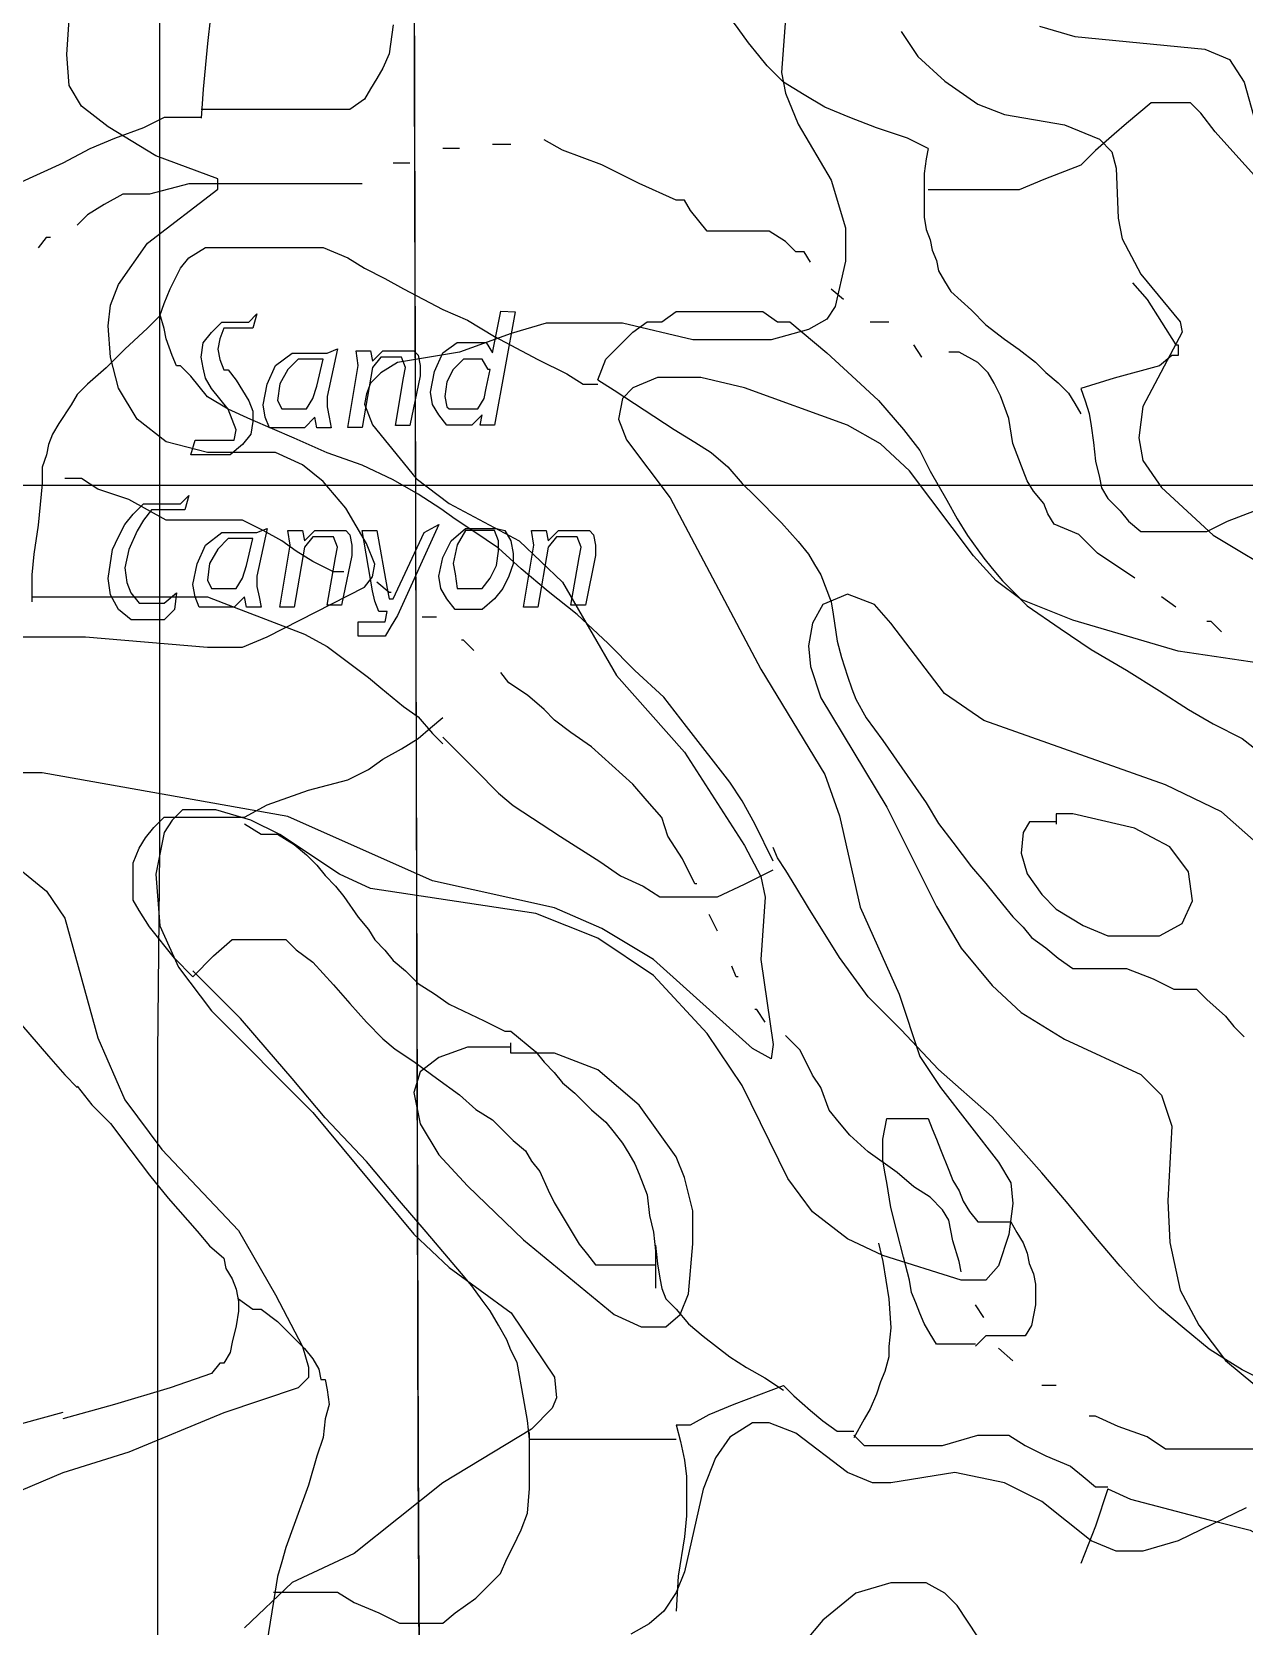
# Model space of a CAD drawing. Extents: x -0.82 to 6.83, y -0.63 to 7.9.
# Drawn here: x 0.7775 to 1.087, y 5.9568 to 6.3638 of the extents above; entities that cross this region are included whole.
import ezdxf

# ---------------------------------------------------------------- set-up
doc = ezdxf.new("R2010")
doc.units = 0
for name, color, linetype in [('Grid', 7, 'CONTINUOUS'), ('Labels', 7, 'CONTINUOUS'), ('roads', 7, 'CONTINUOUS'), ('topo', 7, 'CONTINUOUS'), ('topo_grid', 7, 'CONTINUOUS'), ('water', 7, 'CONTINUOUS'), ('white', 7, 'CONTINUOUS')]:
    doc.layers.add(name, color=color, linetype=linetype)

msp = doc.modelspace()

# ---------------------------------------------------------------- linework, layer by layer
at = {"layer": 'Grid', "color": 1}
msp.add_lwpolyline([(0.04834, 5.582731), (0.047285, 5.790984), (0.046758, 5.998709), (0.046231, 6.20646), (0.045704, 6.414713), (0.252915, 6.414713), (0.460654, 6.414713), (0.667866, 6.414713), (0.875078, 6.414713), (0.875604, 6.207518), (0.876131, 6.000825), (0.877187, 5.79363), (0.87824, 5.586938), (0.670501, 5.586938), (0.463289, 5.586938), (0.25555, 5.586938)], close=True, dxfattribs=at)
msp.add_lwpolyline([(1.712365, 5.571645), (1.503571, 5.575349), (1.295305, 5.578524), (1.086511, 5.582228), (0.878245, 5.585932), (0.877192, 5.792625), (0.876136, 5.99982), (0.87561, 6.206513), (0.875083, 6.413708), (1.082822, 6.411062), (1.290561, 6.408416), (1.4983, 6.40577), (1.706039, 6.403124)], dxfattribs=at)
at = {"layer": 'Labels', "color": 6}
for points in [[(0.83501, 6.291867), (0.833954, 6.288163), (0.832372, 6.288163), (0.830263, 6.288163), (0.828155, 6.288163), (0.826572, 6.288163), (0.825517, 6.285517), (0.82499, 6.282871), (0.825517, 6.280225), (0.826572, 6.27758), (0.827625, 6.27758), (0.829734, 6.274934), (0.831316, 6.272288), (0.832899, 6.269642), (0.833952, 6.266996), (0.833952, 6.26435), (0.833425, 6.261175), (0.831316, 6.25853), (0.828153, 6.255884), (0.824462, 6.255884), (0.821299, 6.255884), (0.818135, 6.255884), (0.819188, 6.259588), (0.821826, 6.259588), (0.824989, 6.259588), (0.827098, 6.259588), (0.828154, 6.259588), (0.829207, 6.259588), (0.829733, 6.262234), (0.82868, 6.26488), (0.827625, 6.267525), (0.825516, 6.270171), (0.823407, 6.272817), (0.821825, 6.275463), (0.821298, 6.278109), (0.820769, 6.280755), (0.821298, 6.284459), (0.823407, 6.287105), (0.826042, 6.28975), (0.829205, 6.28975), (0.832896, 6.28975)], [(0.900915, 6.292396), (0.895643, 6.263398), (0.891952, 6.263398), (0.892478, 6.266044), (0.889843, 6.263398), (0.886152, 6.263398), (0.883517, 6.263398), (0.881408, 6.266044), (0.879826, 6.26869), (0.8793, 6.271865), (0.880355, 6.277156), (0.882464, 6.281919), (0.886155, 6.284565), (0.8909, 6.284565), (0.893535, 6.284565), (0.895118, 6.281919), (0.897226, 6.292502)], [(0.855572, 6.282898), (0.852937, 6.270727), (0.852937, 6.268081), (0.853463, 6.265435), (0.85399, 6.262789), (0.8503, 6.262789), (0.849773, 6.265435), (0.847136, 6.262789), (0.842919, 6.262789), (0.840281, 6.262789), (0.838172, 6.262789), (0.837119, 6.265435), (0.836592, 6.26861), (0.837645, 6.273902), (0.839754, 6.278664), (0.843972, 6.281839), (0.846081, 6.281839), (0.848716, 6.281839), (0.852934, 6.281839)], [(0.876135, 6.281337), (0.876661, 6.278691), (0.876661, 6.276045), (0.874026, 6.263345), (0.870335, 6.263345), (0.872444, 6.275516), (0.87297, 6.278162), (0.871917, 6.280808), (0.86928, 6.280808), (0.866644, 6.280808), (0.864536, 6.278162), (0.8619, 6.262816), (0.858209, 6.262816), (0.860847, 6.278691), (0.860847, 6.278691), (0.860321, 6.282395), (0.864012, 6.282395), (0.864538, 6.279749), (0.864538, 6.279749), (0.867173, 6.282395), (0.871391, 6.282395), (0.8735, 6.282395), (0.875082, 6.282395)], [(0.841337, 6.267605), (0.843972, 6.267605), (0.846081, 6.267605), (0.847663, 6.267605), (0.849245, 6.270251), (0.850301, 6.273426), (0.851883, 6.280305), (0.850828, 6.280305), (0.848192, 6.280305), (0.845557, 6.280305), (0.842922, 6.277659), (0.84081, 6.273955), (0.840284, 6.269721)], [(0.884044, 6.267605), (0.885624, 6.267605), (0.887732, 6.267605), (0.889315, 6.267605), (0.891423, 6.267605), (0.893006, 6.270251), (0.893532, 6.272896), (0.894585, 6.277659), (0.894059, 6.277659), (0.892476, 6.280305), (0.890894, 6.280305), (0.88773, 6.280305), (0.885095, 6.277659), (0.883513, 6.274484), (0.882986, 6.27078), (0.883513, 6.268134)], [(0.817611, 6.245486), (0.816555, 6.241781), (0.814447, 6.241781), (0.811811, 6.241781), (0.809703, 6.241781), (0.808118, 6.241781), (0.806009, 6.239136), (0.804427, 6.23649), (0.802318, 6.231727), (0.801265, 6.226965), (0.801791, 6.223261), (0.802845, 6.220615), (0.804953, 6.217969), (0.808117, 6.217969), (0.811285, 6.217969), (0.814448, 6.220615), (0.813922, 6.216381), (0.811287, 6.213736), (0.806542, 6.213736), (0.802846, 6.213736), (0.799683, 6.216381), (0.797574, 6.220086), (0.797048, 6.224319), (0.798101, 6.231727), (0.799683, 6.234902), (0.801265, 6.238077), (0.803374, 6.240723), (0.806009, 6.243369), (0.809177, 6.243369), (0.812341, 6.243369), (0.815504, 6.243369)], [(0.837646, 6.237045), (0.835011, 6.224875), (0.835011, 6.222229), (0.835537, 6.219583), (0.836064, 6.216937), (0.832373, 6.216937), (0.831846, 6.219583), (0.829211, 6.216937), (0.824993, 6.216937), (0.822358, 6.216937), (0.820249, 6.216937), (0.819193, 6.219583), (0.818667, 6.222758), (0.819723, 6.22805), (0.821831, 6.232812), (0.826049, 6.235987), (0.828158, 6.235987), (0.830796, 6.235987), (0.835014, 6.235987)], [(0.858736, 6.235458), (0.859262, 6.232812), (0.859262, 6.230166), (0.856627, 6.217466), (0.852936, 6.217466), (0.855045, 6.229637), (0.855571, 6.232283), (0.854518, 6.234929), (0.851881, 6.234929), (0.849245, 6.234929), (0.847137, 6.232283), (0.844501, 6.216937), (0.84081, 6.216937), (0.843448, 6.232812), (0.843448, 6.232812), (0.842922, 6.236516), (0.846613, 6.236516), (0.847139, 6.23387), (0.847139, 6.23387), (0.849774, 6.236516), (0.853992, 6.236516), (0.856101, 6.236516), (0.857683, 6.236516)], [(0.881407, 6.238104), (0.870862, 6.21482), (0.86928, 6.212175), (0.867698, 6.209529), (0.864535, 6.209529), (0.860844, 6.209529), (0.860844, 6.213233), (0.864007, 6.213233), (0.866115, 6.213233), (0.867698, 6.213233), (0.868224, 6.215879), (0.867171, 6.215879), (0.866115, 6.215879), (0.865062, 6.218525), (0.864536, 6.22117), (0.861898, 6.236516), (0.865589, 6.236516), (0.868224, 6.2217), (0.868751, 6.219054), (0.869806, 6.219054), (0.877714, 6.235987)], [(0.898279, 6.236516), (0.899861, 6.23387), (0.900388, 6.230695), (0.900388, 6.22805), (0.899335, 6.224875), (0.897752, 6.2217), (0.895644, 6.219054), (0.89248, 6.216408), (0.88879, 6.216408), (0.885626, 6.216408), (0.883517, 6.219054), (0.881937, 6.2217), (0.881408, 6.224875), (0.882464, 6.229637), (0.884573, 6.23387), (0.888264, 6.237045), (0.893009, 6.237045), (0.896172, 6.237045)], [(0.886153, 6.221753), (0.887733, 6.221753), (0.889315, 6.221753), (0.892478, 6.221753), (0.894587, 6.224398), (0.896169, 6.227573), (0.896695, 6.231278), (0.896695, 6.233923), (0.895642, 6.236569), (0.89406, 6.236569), (0.892478, 6.236569), (0.890369, 6.236569), (0.88826, 6.236569), (0.886152, 6.232865), (0.885099, 6.228103), (0.885625, 6.225457)], [(0.920951, 6.235458), (0.921478, 6.232812), (0.921478, 6.230166), (0.918842, 6.217466), (0.915151, 6.217466), (0.91726, 6.229637), (0.917786, 6.232283), (0.91673, 6.234929), (0.914095, 6.234929), (0.91146, 6.234929), (0.909351, 6.232283), (0.906716, 6.216937), (0.903025, 6.216937), (0.90566, 6.232812), (0.90566, 6.232812), (0.905134, 6.236516), (0.908825, 6.236516), (0.909351, 6.23387), (0.909351, 6.23387), (0.911986, 6.236516), (0.916204, 6.236516), (0.918313, 6.236516), (0.919895, 6.236516)], [(0.823411, 6.221753), (0.826046, 6.221753), (0.828155, 6.221753), (0.829737, 6.221753), (0.83132, 6.224398), (0.832375, 6.227573), (0.833957, 6.234453), (0.832904, 6.234453), (0.830269, 6.234453), (0.827631, 6.234453), (0.824996, 6.231807), (0.822887, 6.228103), (0.822361, 6.223869)]]:
    msp.add_lwpolyline(points, close=True, dxfattribs=at)
at = {"layer": 'roads', "color": 7}
for points in [[(0.82499, 6.385186), (0.823934, 6.374602), (0.822352, 6.360844), (0.821296, 6.349202), (0.82077, 6.341794)], [(1.006367, 6.334042), (1.001094, 6.336688), (0.993186, 6.339333), (0.986331, 6.341979), (0.980004, 6.344625), (0.974732, 6.3478), (0.96946, 6.350975), (0.965242, 6.355208), (0.963133, 6.357854), (0.960495, 6.361029), (0.95786, 6.364733), (0.954697, 6.368967)], [(0.869811, 6.365686), (0.868755, 6.358278), (0.867173, 6.354573), (0.865591, 6.351928), (0.864009, 6.349282), (0.862426, 6.346636), (0.858736, 6.34399), (0.856096, 6.34399), (0.85346, 6.34399), (0.849769, 6.34399), (0.839752, 6.34399), (0.83237, 6.34399), (0.826043, 6.34399), (0.82288, 6.34399), (0.820771, 6.34399)], [(0.820772, 6.341953), (0.816554, 6.341953), (0.811282, 6.341953), (0.806009, 6.339307), (0.798628, 6.336661), (0.792301, 6.334015), (0.785447, 6.330311), (0.779647, 6.327665), (0.773847, 6.325019), (0.769102, 6.325019)], [(1.089669, 6.327189), (1.084924, 6.332481), (1.079651, 6.338301), (1.075961, 6.343064), (1.073323, 6.34571), (1.071741, 6.34571), (1.069627, 6.34571), (1.066472, 6.34571), (1.063308, 6.34571), (1.060145, 6.343064), (1.056981, 6.340418), (1.053818, 6.337772), (1.049073, 6.333539), (1.045382, 6.329835), (1.035892, 6.326131), (1.029565, 6.323485), (1.022183, 6.323485), (1.016384, 6.323485), (1.011111, 6.323485), (1.006366, 6.323485)], [(1.006367, 6.334042), (1.005841, 6.331396), (1.005314, 6.327692), (1.005314, 6.322929), (1.005314, 6.316579), (1.005841, 6.313404), (1.006894, 6.310758), (1.00742, 6.308113), (1.008476, 6.305467), (1.009002, 6.302821), (1.010582, 6.300175), (1.012164, 6.297529), (1.017437, 6.292767), (1.021127, 6.289063), (1.025873, 6.285358), (1.029563, 6.282713), (1.033781, 6.279538), (1.036419, 6.276892), (1.039582, 6.274246), (1.042217, 6.2716), (1.0438, 6.268954), (1.045382, 6.266308)], [(0.810227, 6.291338), (0.81128, 6.294513), (0.812862, 6.298217), (0.815497, 6.303509), (0.817606, 6.306155), (0.821824, 6.3088), (0.824987, 6.3088), (0.828678, 6.3088), (0.833423, 6.3088), (0.837641, 6.3088), (0.842914, 6.3088), (0.847132, 6.3088), (0.851877, 6.3088), (0.858204, 6.306155), (0.862422, 6.303509), (0.867694, 6.300863), (0.87244, 6.298217), (0.882457, 6.292925), (0.888784, 6.29028), (0.895638, 6.286046), (0.906715, 6.280225), (0.914096, 6.276521), (0.918314, 6.273875), (0.922005, 6.273875)], [(1.058565, 6.299778), (1.062256, 6.295545), (1.065947, 6.289724), (1.069637, 6.283903), (1.070164, 6.283903), (1.070164, 6.281257), (1.069637, 6.281257), (1.068584, 6.281257), (1.06542, 6.278611), (1.053821, 6.275436), (1.045385, 6.272791), (1.046441, 6.269616), (1.047494, 6.266441), (1.04802, 6.263266), (1.048547, 6.259032), (1.049073, 6.25427), (1.050129, 6.250036), (1.050656, 6.247391), (1.052238, 6.244745), (1.055401, 6.24157), (1.057509, 6.238924), (1.060674, 6.236278), (1.062253, 6.236278), (1.064891, 6.236278), (1.068054, 6.236278), (1.071218, 6.236278), (1.073853, 6.236278), (1.077544, 6.236278), (1.082816, 6.238924), (1.08967, 6.24157)], [(0.966822, 6.152141), (0.962077, 6.161666), (0.958914, 6.167486), (0.95575, 6.172249), (0.944678, 6.186536), (0.938878, 6.193945), (0.931497, 6.200824), (0.924643, 6.207703), (0.916734, 6.215111), (0.909353, 6.220932), (0.902499, 6.226753), (0.896699, 6.232045), (0.890372, 6.236278), (0.885627, 6.239453), (0.881936, 6.242099), (0.876136, 6.245803), (0.869805, 6.249507), (0.861896, 6.253211), (0.852933, 6.256386), (0.844497, 6.260091), (0.833425, 6.264853), (0.827625, 6.267499), (0.822353, 6.270674), (0.820244, 6.27332), (0.818136, 6.275966), (0.8155, 6.278611), (0.814445, 6.278611), (0.813392, 6.281257), (0.811809, 6.285491), (0.811283, 6.288136), (0.810227, 6.291841), (0.810227, 6.295016)], [(0.810227, 6.291338), (0.807063, 6.288163), (0.801264, 6.282871), (0.796518, 6.278109), (0.791773, 6.273875), (0.789138, 6.27123), (0.787556, 6.268584), (0.784392, 6.263821), (0.78281, 6.261175), (0.781757, 6.25853), (0.781231, 6.255884), (0.780178, 6.252709), (0.780178, 6.248475), (0.779122, 6.237892), (0.778069, 6.230484), (0.777542, 6.225192), (0.777542, 6.218313)], [(0.922006, 6.274987), (0.924115, 6.280278), (0.928333, 6.284512), (0.930968, 6.287158), (0.934659, 6.289803), (0.935712, 6.289803), (0.93835, 6.289803), (0.94204, 6.292449), (0.945731, 6.292449), (0.948895, 6.292449), (0.95364, 6.292449), (0.957857, 6.292449), (0.964184, 6.292449), (0.967875, 6.289803), (0.971038, 6.289803), (0.974202, 6.287158), (0.977365, 6.284512), (0.980529, 6.281866), (0.986856, 6.276045), (0.99371, 6.269695), (1.000037, 6.262287), (1.004255, 6.256995), (1.00689, 6.251703), (1.011108, 6.244295), (1.013743, 6.239533), (1.016381, 6.235299), (1.020603, 6.229478), (1.022712, 6.226833), (1.025347, 6.223658), (1.027982, 6.221012), (1.031674, 6.217308), (1.04011, 6.211487), (1.048019, 6.206195), (1.056982, 6.200903), (1.065418, 6.195612), (1.072799, 6.190849), (1.079126, 6.187145), (1.086507, 6.183441), (1.091253, 6.179737)], [(0.922006, 6.274987), (0.926224, 6.272341), (0.941514, 6.262287), (0.946786, 6.259112), (0.951004, 6.256466), (0.955222, 6.252762), (0.958913, 6.248528), (0.962076, 6.245353), (0.96893, 6.238474), (0.973148, 6.233712), (0.975786, 6.230537), (0.977368, 6.227891), (0.97895, 6.225245), (0.981586, 6.218366), (0.982112, 6.215191), (0.983168, 6.208312), (0.984221, 6.204078), (0.985803, 6.199316), (0.986859, 6.196141), (0.987912, 6.193495), (0.990547, 6.188733), (0.994765, 6.182912), (1.005837, 6.167037), (1.009001, 6.161745), (1.012692, 6.156983), (1.017441, 6.150633), (1.021132, 6.146399), (1.02535, 6.141108), (1.027985, 6.137933), (1.030621, 6.135287), (1.032729, 6.132641), (1.036421, 6.129995), (1.039584, 6.127349), (1.043274, 6.124703), (1.04802, 6.124703), (1.052237, 6.124703), (1.056983, 6.124703), (1.063837, 6.122058), (1.069109, 6.119412), (1.070691, 6.119412), (1.0728, 6.119412), (1.073327, 6.119412), (1.074909, 6.119412), (1.077544, 6.116766), (1.082289, 6.112533), (1.084398, 6.109887), (1.087033, 6.107241)], [(0.777537, 6.219636), (0.785446, 6.219636), (0.799681, 6.219636), (0.809172, 6.219636), (0.816026, 6.219636), (0.822353, 6.219636), (0.829207, 6.21699), (0.836061, 6.214344), (0.847133, 6.210111), (0.852933, 6.206936), (0.863478, 6.198998), (0.866641, 6.196353), (0.872441, 6.19159), (0.876136, 6.188944), (0.879827, 6.184711), (0.882462, 6.182065)], [(0.818663, 6.122613), (0.813918, 6.127376), (0.807591, 6.135313), (0.804956, 6.139546), (0.803373, 6.142192), (0.803373, 6.144838), (0.803373, 6.148542), (0.803373, 6.151717), (0.804956, 6.155421), (0.806538, 6.158067), (0.808647, 6.160713), (0.811284, 6.163359), (0.815501, 6.163359), (0.821829, 6.163359), (0.826574, 6.163359), (0.831846, 6.163359), (0.837646, 6.166534), (0.848191, 6.170238), (0.858208, 6.172884), (0.863481, 6.17553), (0.867172, 6.178176), (0.871917, 6.180821), (0.876135, 6.183467), (0.879298, 6.186113), (0.882462, 6.188759)], [(0.730084, 6.185372), (0.733774, 6.176376), (0.736938, 6.168968), (0.741156, 6.16156), (0.744319, 6.156268), (0.746957, 6.150447), (0.75012, 6.145156), (0.754338, 6.138806), (0.759083, 6.132456), (0.763828, 6.125047), (0.772264, 6.113406), (0.781755, 6.102293), (0.785973, 6.097531), (0.789136, 6.094356)], [(0.882461, 6.183785), (0.885624, 6.18061), (0.890897, 6.175318), (0.896697, 6.169497), (0.900387, 6.166322), (0.912514, 6.158385), (0.922532, 6.152035), (0.927804, 6.148331), (0.933604, 6.145685), (0.937822, 6.143039), (0.942567, 6.143039), (0.949421, 6.143039), (0.952585, 6.143039), (0.959439, 6.146214), (0.96682, 6.149918)], [(0.831845, 6.161639), (0.836063, 6.158993), (0.840281, 6.158993), (0.844498, 6.156348), (0.847662, 6.153702), (0.850297, 6.151056), (0.852406, 6.14841), (0.855041, 6.145764), (0.85715, 6.143118), (0.860841, 6.137827), (0.863476, 6.134652), (0.865058, 6.132006), (0.867694, 6.12936), (0.869802, 6.126714), (0.872966, 6.124068), (0.876129, 6.120893), (0.880347, 6.118248), (0.884038, 6.115602), (0.893001, 6.111368), (0.898273, 6.108723), (0.899856, 6.108723), (0.906183, 6.103431), (0.908291, 6.100785), (0.910927, 6.098139), (0.913035, 6.095493), (0.916199, 6.092848), (0.920417, 6.088614), (0.924107, 6.085439), (0.926216, 6.082793), (0.92833, 6.080148), (0.929912, 6.077502), (0.931492, 6.074856), (0.932548, 6.07221), (0.933601, 6.069564), (0.934656, 6.066918), (0.935183, 6.061627), (0.936236, 6.057393), (0.936762, 6.052631), (0.936762, 6.048398), (0.936762, 6.045752), (0.936762, 6.043106)], [(1.091786, 6.019584), (1.086509, 6.02223), (1.082291, 6.024876), (1.078074, 6.027522), (1.071747, 6.032814), (1.06542, 6.038105), (1.060147, 6.043397), (1.055402, 6.048689), (1.049075, 6.056097), (1.041694, 6.065093), (1.035367, 6.072501), (1.022713, 6.086789), (1.009004, 6.098959), (0.999514, 6.109014), (0.991078, 6.11748), (0.983697, 6.127534), (0.975788, 6.140234), (0.972624, 6.145526), (0.969989, 6.149759), (0.96788, 6.152934), (0.966827, 6.15558)], [(0.818663, 6.122613), (0.823935, 6.127905), (0.828681, 6.132138), (0.831844, 6.132138), (0.834479, 6.132138), (0.836588, 6.132138), (0.83817, 6.132138), (0.840805, 6.132138), (0.842388, 6.132138), (0.845023, 6.129492), (0.849241, 6.126317), (0.854514, 6.120496), (0.858732, 6.115734), (0.86295, 6.110971), (0.867168, 6.106738), (0.870331, 6.104092), (0.875076, 6.100917), (0.880876, 6.096684), (0.886676, 6.092451), (0.890894, 6.088746), (0.895112, 6.086101), (0.897747, 6.083455), (0.900382, 6.080809), (0.903545, 6.078163), (0.905127, 6.075517), (0.907236, 6.072871), (0.909345, 6.068109), (0.910927, 6.064934), (0.917258, 6.054351), (0.919367, 6.051705), (0.921475, 6.049059), (0.925693, 6.049059), (0.93202, 6.049059), (0.936765, 6.049059)], [(0.904606, 6.00453), (0.904079, 6.009292), (0.903024, 6.015113), (0.901442, 6.024109), (0.899859, 6.027284), (0.898804, 6.02993), (0.896695, 6.033634), (0.894586, 6.037338), (0.892477, 6.039984), (0.889842, 6.043688), (0.887207, 6.046863), (0.878244, 6.057446), (0.871389, 6.065384), (0.862953, 6.075438), (0.852409, 6.08655), (0.843973, 6.096605), (0.837646, 6.104013), (0.830792, 6.11195), (0.818665, 6.124121)], [(0.789136, 6.094673), (0.792827, 6.089911), (0.797572, 6.085148), (0.802845, 6.078269), (0.80759, 6.071919), (0.812335, 6.066098), (0.819717, 6.057631), (0.82288, 6.053927), (0.826571, 6.050752), (0.827098, 6.048106), (0.82868, 6.045461), (0.829733, 6.042815), (0.830259, 6.03964)], [(0.936769, 6.054086), (0.937295, 6.049324), (0.937822, 6.045619), (0.938348, 6.042974), (0.939402, 6.040328), (0.942039, 6.037682), (0.945203, 6.033978), (0.948893, 6.030803), (0.955747, 6.025511), (0.959965, 6.022865), (0.964711, 6.020219), (0.969455, 6.017044)], [(0.993712, 6.054615), (0.994768, 6.049853), (0.99635, 6.040328), (0.996876, 6.032919), (0.99635, 6.028157), (0.99635, 6.025511), (0.995294, 6.021807), (0.994241, 6.019161), (0.993186, 6.015986), (0.991603, 6.012282), (0.990021, 6.009636), (0.987386, 6.004874)], [(0.830263, 6.040381), (0.830263, 6.037206), (0.829737, 6.033501), (0.828681, 6.029268), (0.828154, 6.026622), (0.826572, 6.023976), (0.825519, 6.023976), (0.82341, 6.021331), (0.812865, 6.017626), (0.798629, 6.013393), (0.785448, 6.009689)], [(0.830263, 6.040381), (0.833954, 6.037735), (0.836063, 6.037735), (0.840281, 6.03456), (0.844498, 6.030326), (0.847136, 6.027681), (0.849244, 6.025035), (0.850826, 6.022389), (0.851353, 6.019743), (0.852406, 6.019743), (0.852933, 6.017097), (0.853459, 6.013393), (0.852406, 6.009689), (0.851879, 6.004926), (0.850297, 6.000164), (0.848189, 5.992756), (0.844497, 5.982701), (0.842389, 5.976881), (0.841336, 5.973176), (0.84028, 5.969472), (0.839227, 5.963122), (0.837118, 5.949893)], [(0.942041, 6.008207), (0.945732, 6.008207), (0.950477, 6.010853), (0.956804, 6.013499), (0.969458, 6.018261)], [(0.969459, 6.018235), (0.972094, 6.015589), (0.976312, 6.011885), (0.979475, 6.009239), (0.983166, 6.006593), (0.985802, 6.006593), (0.987384, 6.006593)], [(0.785446, 6.011382), (0.752756, 6.002386), (0.72534, 5.994449), (0.707941, 5.988099), (0.701614, 5.988099), (0.694755, 5.988099), (0.687374, 5.988099), (0.682629, 5.988099), (0.677883, 5.988099)], [(0.942041, 6.008207), (0.943097, 6.003974), (0.94415, 5.999211), (0.944679, 5.994978), (0.944679, 5.992332), (0.944679, 5.984924), (0.94415, 5.979632), (0.94257, 5.969578), (0.942044, 5.960582)], [(0.839226, 5.965504), (0.843971, 5.965504), (0.849244, 5.965504), (0.855571, 5.965504), (0.859789, 5.962858), (0.866115, 5.960212), (0.871388, 5.957566), (0.874551, 5.957566), (0.877189, 5.957566), (0.880352, 5.957566), (0.882461, 5.957566), (0.885625, 5.960212), (0.890897, 5.963916), (0.893532, 5.966562), (0.897223, 5.970266), (0.898805, 5.97397), (0.900387, 5.977145), (0.902496, 5.981379), (0.904078, 5.985612), (0.904605, 5.991962), (0.904605, 6.000429), (0.904605, 6.003074), (0.904605, 6.006249)], [(0.904606, 6.00453), (0.913569, 6.00453), (0.927277, 6.00453), (0.933077, 6.00453), (0.937295, 6.00453), (0.94204, 6.00453)], [(0.987385, 6.005588), (0.990023, 6.002942), (0.995822, 6.002942), (0.99846, 6.002942), (1.002678, 6.002942), (1.010059, 6.002942), (1.019022, 6.005588), (1.022186, 6.005588), (1.023766, 6.005588), (1.026929, 6.005588), (1.031148, 6.002942), (1.036419, 6.000296), (1.042746, 5.99765), (1.045911, 5.995005), (1.049073, 5.992359), (1.050656, 5.992359), (1.052238, 5.992359)], [(1.052238, 5.991856), (1.049074, 5.982331), (1.045384, 5.972806)], [(1.052238, 5.991856), (1.058038, 5.98921), (1.078073, 5.983919), (1.088618, 5.981273), (1.093363, 5.978627), (1.095998, 5.975981), (1.099163, 5.973335), (1.102325, 5.970689), (1.104961, 5.968044), (1.108125, 5.964339), (1.110233, 5.961164), (1.113924, 5.954814), (1.11656, 5.949523), (1.118142, 5.945289), (1.121832, 5.935235), (1.123414, 5.931002), (1.124467, 5.928356), (1.125523, 5.924652)]]:
    msp.add_lwpolyline(points, dxfattribs=at)
at = {"layer": 'topo', "color": 2}
for points in [[(0.771216, 6.209396), (0.791251, 6.209396), (0.822359, 6.206751), (0.831322, 6.206751), (0.837649, 6.209396), (0.862429, 6.222096), (0.864538, 6.224742), (0.865064, 6.227917), (0.862955, 6.233209), (0.857682, 6.242205), (0.851882, 6.249084), (0.84661, 6.253317), (0.839757, 6.256492), (0.822358, 6.256492), (0.811812, 6.259138), (0.80443, 6.264959), (0.799685, 6.272896), (0.797577, 6.280834), (0.79705, 6.288771), (0.797577, 6.294063), (0.799685, 6.299355), (0.807068, 6.309938), (0.824993, 6.323696), (0.824993, 6.326342), (0.809175, 6.332163), (0.797049, 6.339571), (0.790195, 6.344863), (0.787031, 6.350155), (0.786505, 6.358092), (0.788087, 6.382434)], [(0.969987, 6.367247), (0.968931, 6.353489), (0.969987, 6.348197), (0.97315, 6.340259), (0.981586, 6.325972), (0.985277, 6.313801), (0.985277, 6.305334), (0.982642, 6.293693), (0.980533, 6.290518), (0.975788, 6.287872), (0.966297, 6.285226), (0.95628, 6.285226), (0.946262, 6.285226), (0.928336, 6.289459), (0.908828, 6.289459), (0.899864, 6.286814), (0.886683, 6.282051), (0.870866, 6.279405), (0.866648, 6.276759), (0.864007, 6.274114), (0.862954, 6.271468), (0.862428, 6.268822), (0.864542, 6.26353), (0.875614, 6.249772), (0.88405, 6.243422), (0.901976, 6.233897), (0.913049, 6.223314), (0.926757, 6.199501), (0.944156, 6.179922), (0.959446, 6.156109), (0.963664, 6.148172), (0.96472, 6.14288), (0.963664, 6.127005), (0.966828, 6.105309), (0.966301, 6.101605), (0.961555, 6.104251), (0.936248, 6.127005), (0.923066, 6.134943), (0.91094, 6.140234), (0.879832, 6.147114), (0.842921, 6.163518), (0.780179, 6.17463), (0.770684, 6.17463)], [(0.999516, 6.36394), (1.003734, 6.35759), (1.010588, 6.35124), (1.019024, 6.345419), (1.025879, 6.342773), (1.041173, 6.340127), (1.050136, 6.336423), (1.0533, 6.333248), (1.054353, 6.329015), (1.05488, 6.316315), (1.055935, 6.311023), (1.06068, 6.302027), (1.070698, 6.289856), (1.071225, 6.28721), (1.061207, 6.26816), (1.060154, 6.260223), (1.061207, 6.254402), (1.065952, 6.247523), (1.079133, 6.235352), (1.097587, 6.22424)], [(1.034832, 6.365289), (1.043799, 6.362643), (1.077016, 6.359468), (1.083343, 6.356822), (1.087034, 6.351001), (1.092833, 6.330364)], [(1.102332, 6.200956), (1.07017, 6.205719), (1.043281, 6.213656), (1.030095, 6.218948), (1.023768, 6.22371), (1.017969, 6.23006), (1.001624, 6.251756), (0.994243, 6.258635), (0.985807, 6.263398), (0.959444, 6.272923), (0.948372, 6.275569), (0.9373, 6.275569), (0.930973, 6.272923), (0.928338, 6.270277), (0.927285, 6.264985), (0.929394, 6.259694), (0.940467, 6.244877), (0.963665, 6.201115), (0.98001, 6.174233), (0.983701, 6.16365), (0.988973, 6.140367), (0.998991, 6.118142), (1.004263, 6.102267), (1.009536, 6.094329), (1.024299, 6.075279), (1.027462, 6.069988), (1.027988, 6.064696), (1.026935, 6.056758), (1.024297, 6.048821), (1.021134, 6.045117), (1.014807, 6.045117), (0.994772, 6.051467), (0.985809, 6.0557), (0.976845, 6.062579), (0.970518, 6.071046), (0.958919, 6.094858), (0.949956, 6.108088), (0.936247, 6.122904), (0.922012, 6.132429), (0.906194, 6.138779), (0.864015, 6.145129), (0.856106, 6.148833), (0.840812, 6.158888), (0.83343, 6.162592), (0.824467, 6.165238), (0.816031, 6.165238), (0.813396, 6.162592), (0.811287, 6.159417), (0.809179, 6.148833), (0.810232, 6.135604), (0.814978, 6.125021), (0.823414, 6.113908), (0.849249, 6.087979), (0.875088, 6.056864), (0.884051, 6.048398), (0.899869, 6.036756), (0.910941, 6.020352), (0.911467, 6.01506), (0.910412, 6.012414), (0.90514, 6.007123), (0.882468, 5.993364), (0.859797, 5.975373), (0.843975, 5.967964), (0.831848, 5.956323)], [(1.090195, 6.156797), (1.081232, 6.164735), (1.066996, 6.171614), (1.020594, 6.188018), (1.010577, 6.194897), (0.996868, 6.212889), (0.99265, 6.217651), (0.985796, 6.220297), (0.979469, 6.217651), (0.976834, 6.212889), (0.975778, 6.207068), (0.976305, 6.201776), (0.978942, 6.193839), (0.995814, 6.165899), (1.008467, 6.140499), (1.014794, 6.129916), (1.022703, 6.120391), (1.030084, 6.113511), (1.041161, 6.106632), (1.060669, 6.097636), (1.065941, 6.092345), (1.068579, 6.084407), (1.067524, 6.065357), (1.06805, 6.054774), (1.070688, 6.042603), (1.075433, 6.033607), (1.082287, 6.024611), (1.100741, 6.009266)], [(1.039057, 6.162115), (1.034839, 6.162115), (1.032204, 6.162115), (1.030622, 6.15947), (1.030095, 6.154178), (1.031675, 6.148886), (1.035366, 6.143595), (1.039057, 6.13989), (1.045911, 6.135657), (1.052238, 6.133011), (1.059092, 6.133011), (1.065419, 6.133011), (1.071219, 6.136186), (1.073854, 6.142007), (1.072801, 6.149415), (1.068055, 6.155765), (1.059092, 6.160528), (1.043275, 6.164232), (1.039057, 6.164232), (1.039057, 6.161586), (1.039057, 6.161586)], [(0.769631, 6.153993), (0.78123, 6.144468), (0.785975, 6.137589), (0.794411, 6.107029), (0.801265, 6.091154), (0.810756, 6.078454), (0.830264, 6.057817), (0.839754, 6.041413), (0.846613, 6.028183), (0.84819, 6.022892), (0.84819, 6.020246), (0.845555, 6.0176), (0.826574, 6.01125), (0.802321, 6.001196), (0.785449, 5.995904), (0.769104, 5.989025)], [(0.89986, 6.104648), (0.888788, 6.104648), (0.881407, 6.102002), (0.876662, 6.098298), (0.87508, 6.093006), (0.876662, 6.085069), (0.881407, 6.077131), (0.888788, 6.069194), (0.903024, 6.055435), (0.926223, 6.036385), (0.933077, 6.03321), (0.939404, 6.03321), (0.943095, 6.036385), (0.945204, 6.041677), (0.946257, 6.054377), (0.946257, 6.062844), (0.944148, 6.07131), (0.942039, 6.076602), (0.932549, 6.089831), (0.922004, 6.098827), (0.910932, 6.10306), (0.89986, 6.10306), (0.89986, 6.105706), (0.89986, 6.105706)], [(1.08756, 5.987041), (1.07016, 5.978574), (1.061197, 5.975928), (1.054343, 5.975928), (1.048012, 5.978574), (1.035358, 5.988628), (1.025867, 5.993391), (1.013214, 5.996036), (0.996869, 5.993391), (0.992124, 5.993391), (0.985797, 5.996036), (0.972616, 6.006091), (0.965762, 6.008736), (0.961544, 6.008736), (0.955744, 6.005032), (0.952053, 5.999741), (0.94889, 5.991803), (0.944144, 5.970636), (0.942035, 5.965345), (0.938872, 5.960582), (0.935181, 5.957407), (0.930436, 5.954761)], [(1.019026, 5.9541), (1.013753, 5.962038), (1.01059, 5.965213), (1.005844, 5.967858), (0.996876, 5.967858), (0.987913, 5.965213), (0.979477, 5.958333), (0.968405, 5.945104)]]:
    msp.add_lwpolyline(points, dxfattribs=at)
at = {"layer": 'topo_grid', "color": 7}
for points in [[(0.80916, 5.640198), (0.80916, 5.691342), (0.80916, 5.743015), (0.80916, 5.794159), (0.809687, 5.845833), (0.809687, 5.897479), (0.809687, 5.948623), (0.809687, 6.000296), (0.809687, 6.05144), (0.809687, 6.103113), (0.810213, 6.154786), (0.810213, 6.20593), (0.810213, 6.257604), (0.810213, 6.308748), (0.810213, 6.360421), (0.810213, 6.411565)], [(0.743794, 6.248105), (0.780701, 6.248105), (0.818135, 6.248105), (0.85557, 6.248105), (0.892481, 6.248105), (0.929916, 6.248105), (0.966823, 6.248105), (1.004257, 6.248105), (1.041164, 6.248105), (1.078603, 6.248105), (1.115511, 6.248105), (1.152945, 6.248105), (1.190379, 6.248105), (1.227286, 6.248105), (1.264725, 6.248105), (1.301632, 6.248105)]]:
    msp.add_lwpolyline(points, dxfattribs=at)
at = {"layer": 'water', "color": 4}
for points in [[(0.886679, 6.334042), (0.882989, 6.334042), (0.882462, 6.334042)], [(0.89986, 6.3351), (0.897751, 6.3351), (0.895113, 6.3351)], [(0.976313, 6.305043), (0.974731, 6.307689), (0.972622, 6.307689), (0.969987, 6.310335), (0.965769, 6.312981), (0.961023, 6.312981), (0.956278, 6.312981), (0.952587, 6.312981), (0.949952, 6.312981), (0.947843, 6.315627), (0.945734, 6.318273), (0.944152, 6.320918), (0.942043, 6.320918), (0.932553, 6.325152), (0.923063, 6.329914), (0.913045, 6.333618), (0.9083, 6.336264)], [(0.874025, 6.330364), (0.87139, 6.330364), (0.869808, 6.330364)], [(0.861898, 6.325072), (0.860316, 6.325072), (0.85768, 6.325072), (0.851353, 6.325072), (0.844499, 6.325072), (0.833954, 6.325072), (0.829736, 6.325072), (0.822882, 6.325072), (0.817609, 6.325072), (0.807592, 6.322426), (0.803901, 6.322426), (0.800738, 6.322426), (0.795992, 6.319781), (0.791774, 6.317135), (0.789139, 6.314489)], [(0.782282, 6.311367), (0.781229, 6.311367), (0.77912, 6.308721)], [(0.984749, 6.295545), (0.981586, 6.298191)], [(0.996349, 6.28975), (0.993711, 6.28975), (0.991603, 6.28975)], [(1.004785, 6.280781), (1.004785, 6.280781), (1.002676, 6.283956), (1.002676, 6.283956)], [(1.059093, 6.224372), (1.049602, 6.230722), (1.044857, 6.235484), (1.03853, 6.23813), (1.036948, 6.240776), (1.035895, 6.243422), (1.033257, 6.246597), (1.031677, 6.249243), (1.030622, 6.251889), (1.027986, 6.258768), (1.026931, 6.265118), (1.024822, 6.270939), (1.02324, 6.274114), (1.021658, 6.276759), (1.019022, 6.279405), (1.014277, 6.282051), (1.011642, 6.282051), (1.011642, 6.282051)], [(0.857153, 6.225959), (0.854518, 6.225959), (0.849245, 6.228605), (0.845027, 6.231251), (0.841336, 6.233897), (0.836591, 6.236543), (0.831318, 6.239189), (0.825519, 6.239189), (0.8213, 6.239189), (0.816028, 6.239189), (0.81181, 6.239189), (0.807064, 6.241834), (0.802319, 6.24448), (0.794411, 6.247126), (0.790193, 6.249772), (0.785975, 6.249772)], [(0.86928, 6.220694), (0.868754, 6.220694), (0.865589, 6.22334)], [(1.069637, 6.21699), (1.065947, 6.219636), (1.065947, 6.219636)], [(0.880879, 6.214371), (0.879297, 6.214371), (0.877188, 6.214371)], [(1.081237, 6.210666), (1.078602, 6.213312), (1.077546, 6.213312)], [(0.89037, 6.20593), (0.887735, 6.208576), (0.887208, 6.208576)], [(0.947314, 6.146346), (0.946787, 6.146346), (0.943623, 6.152696), (0.939933, 6.158517), (0.938351, 6.16328), (0.93466, 6.167513), (0.930969, 6.171746), (0.925697, 6.176509), (0.920424, 6.181271), (0.915152, 6.184975), (0.910934, 6.18815), (0.908299, 6.190796), (0.904081, 6.1945), (0.899336, 6.197675), (0.897227, 6.200321)], [(0.952586, 6.134228), (0.950477, 6.138462)], [(0.957859, 6.122613), (0.957332, 6.122613), (0.956277, 6.125259)], [(0.964713, 6.111024), (0.962604, 6.114199), (0.962078, 6.114199)], [(1.014803, 6.047233), (1.014277, 6.049879), (1.012694, 6.055171), (1.012168, 6.057817), (1.011641, 6.060463), (1.010059, 6.063108), (1.006895, 6.066283), (1.002678, 6.068929), (0.99846, 6.072633), (0.991078, 6.077925), (0.986333, 6.082158), (0.983698, 6.085333), (0.98106, 6.088508), (0.978951, 6.094329), (0.976842, 6.097504), (0.973679, 6.103854), (0.969988, 6.107558)], [(1.020603, 6.035618), (1.020603, 6.035618), (1.018494, 6.038793)], [(1.027984, 6.024559), (1.024293, 6.027734)], [(1.039057, 6.018235), (1.035893, 6.018235), (1.035366, 6.018235)], [(1.113927, 5.985003), (1.1076, 5.990824), (1.102328, 5.994528), (1.096528, 5.999291), (1.09231, 6.001937), (1.089675, 6.001937), (1.085457, 6.001937), (1.078075, 6.001937), (1.071748, 6.001937), (1.067003, 6.001937), (1.062257, 6.005112), (1.054876, 6.007758), (1.049076, 6.010403), (1.047494, 6.010403)]]:
    msp.add_lwpolyline(points, dxfattribs=at)
at = {"layer": 'white', "color": 7}
msp.add_lwpolyline([(1.018494, 6.028765), (1.015856, 6.028765), (1.013221, 6.028765), (1.010586, 6.028765), (1.008477, 6.028765), (1.006895, 6.031411), (1.005312, 6.034057), (1.004257, 6.036703), (1.003204, 6.039349), (1.002148, 6.041995), (1.001621, 6.04517), (1.000039, 6.05099), (0.998457, 6.05734), (0.996875, 6.06369), (0.995819, 6.07004), (0.995293, 6.072686), (0.994766, 6.075861), (0.994766, 6.078507), (0.994766, 6.081153), (0.995293, 6.083799), (0.995819, 6.086445), (0.997401, 6.086445), (0.998984, 6.086445), (1.001092, 6.086445), (1.002675, 6.086445), (1.004783, 6.086445), (1.006365, 6.086445), (1.007421, 6.083799), (1.008474, 6.081153), (1.00953, 6.078507), (1.011639, 6.073215), (1.012692, 6.07057), (1.014274, 6.067924), (1.015327, 6.065278), (1.016909, 6.062632), (1.019018, 6.059986), (1.021127, 6.059986), (1.023235, 6.059986), (1.025344, 6.059986), (1.027453, 6.059986), (1.029035, 6.05734), (1.030617, 6.054695), (1.031673, 6.052049), (1.032199, 6.049403), (1.033255, 6.046757), (1.033782, 6.044111), (1.033782, 6.041465), (1.033782, 6.03882), (1.033255, 6.036174), (1.032729, 6.033528), (1.031146, 6.030882), (1.029038, 6.030882), (1.0264, 6.030882), (1.023764, 6.030882), (1.021129, 6.030882), (1.018494, 6.028236), (1.018494, 6.028236)], dxfattribs=at)

doc.saveas('drawing.dxf')
